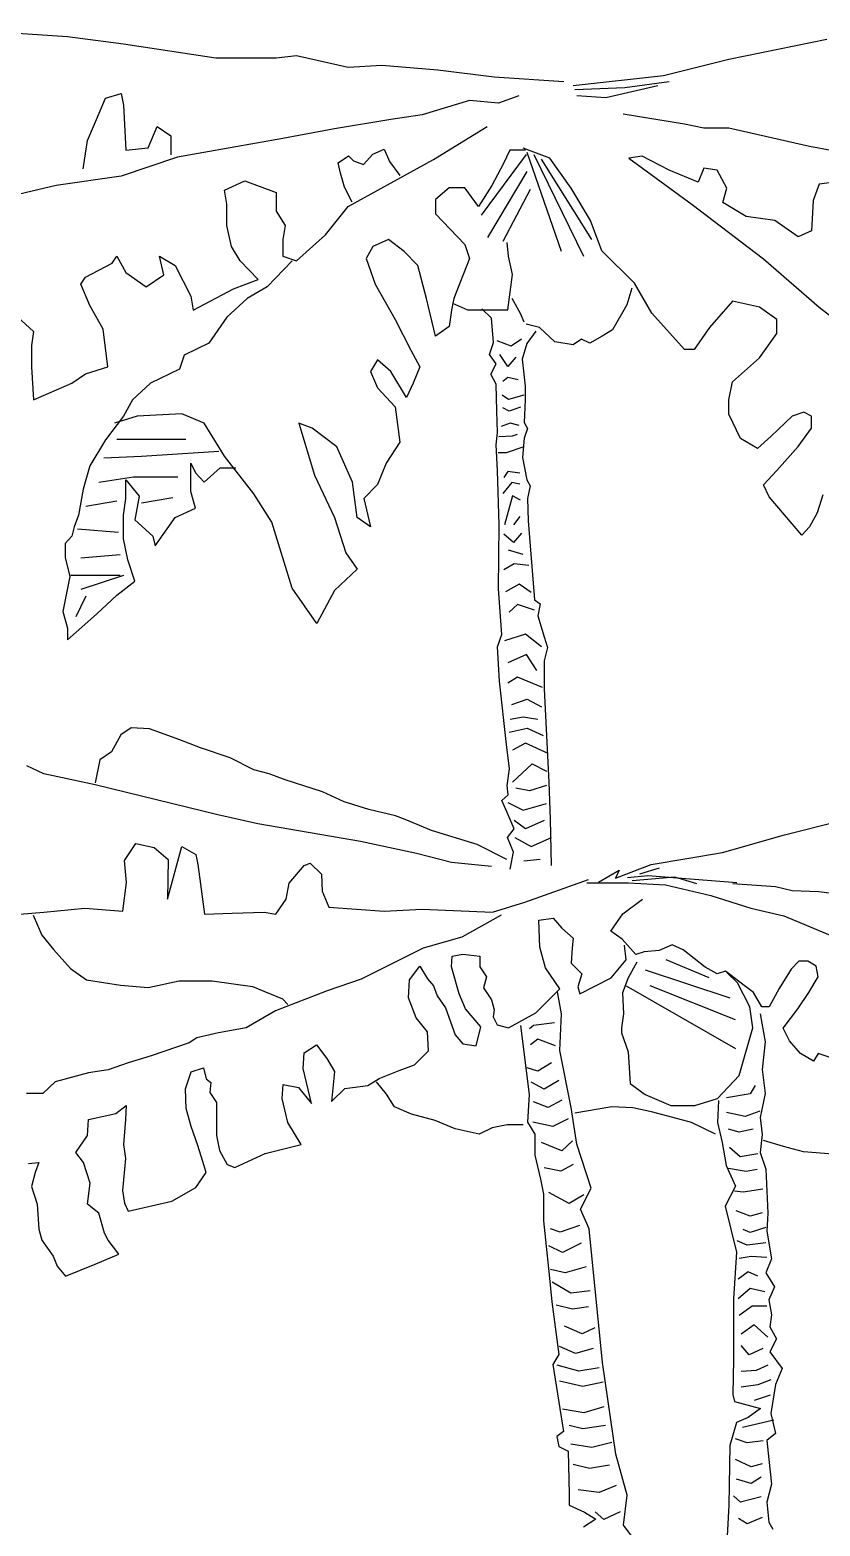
# Model space of a CAD drawing. Header units: metres. Extents: x -28 to 260, y 30 to 125.
# Drawn here: x 225.254 to 227.531, y 92.551 to 96.863 of the extents above; entities that cross this region are included whole.
import ezdxf

# ---------------------------------------------------------------- set-up
doc = ezdxf.new("R2010")
doc.units = ezdxf.units.M
doc.header["$LTSCALE"] = 0.01
doc.header["$MEASUREMENT"] = 0
doc.layers.add('0.18', color=1, linetype='Continuous')
doc.layers.add('ARBOL', color=1, linetype='Continuous')

# ---------------------------------------------------------------- blocks, each defined once
blk = doc.blocks.new('Palme2')
at = {"layer": 'ARBOL'}
for p, q in [((1.9538, 8.6151), (2.2451, 8.6354)), ((0.0474, 8.5508), (-0.2351, 8.6087)), ((1.5264, 8.5537), (1.7921, 8.5944)), ((1.7921, 8.5944), (1.9538, 8.6151)), ((0.2359, 8.5043), (0.0474, 8.5508)), ((1.1446, 8.5268), (1.2934, 8.5606)), ((1.2934, 8.5606), (1.3516, 8.5537)), ((1.3516, 8.5537), (1.5264, 8.5537)), ((0.4962, 8.4752), (0.2359, 8.5043)), ((0.5232, 8.4861), (0.7239, 8.4996)), ((0.7239, 8.4996), (0.8856, 8.5199)), ((0.8856, 8.5199), (1.0474, 8.5333)), ((1.0474, 8.5333), (1.1446, 8.5268)), ((0.3468, 8.4694), (0.2191, 8.4869)), ((0.4022, 8.4403), (0.2523, 8.4752)), ((0.4908, 8.4636), (0.3468, 8.4694)), ((1.7983, 8.452), (1.7921, 8.4182)), ((1.8436, 8.4385), (1.7983, 8.452)), ((0.4853, 8.4462), (0.4022, 8.4403)), ((0.6527, 8.4451), (0.7109, 8.4247)), ((0.7109, 8.4247), (0.7951, 8.4316)), ((0.7951, 8.4316), (0.9309, 8.3909)), ((1.7921, 8.4182), (1.7853, 8.2892)), ((1.8696, 8.3775), (1.8436, 8.4385)), ((0.3522, 8.3938), (0.175, 8.3647)), ((0.9309, 8.3909), (1.0219, 8.3775)), ((1.0219, 8.3775), (1.1836, 8.3502)), ((1.8956, 8.3165), (1.8696, 8.3775)), ((0.0474, 8.3531), (-0.1852, 8.3008)), ((0.1196, 8.3531), (0.0474, 8.3531)), ((0.175, 8.3647), (0.1196, 8.3531)), ((0.8986, 8.262), (0.7436, 8.3571)), ((1.1836, 8.3502), (1.3324, 8.323)), ((1.3324, 8.323), (1.6366, 8.2689)), ((1.6948, 8.3571), (1.6559, 8.3299)), ((1.6559, 8.3299), (1.6559, 8.2754)), ((1.7208, 8.2958), (1.6948, 8.3571)), ((-0.1852, 8.3008), (-0.3682, 8.2659)), ((0.6298, 8.283), (0.5303, 7.9975)), ((0.563, 8.2659), (0.6402, 8.295)), ((0.6334, 8.2892), (0.6786, 8.2892)), ((0.6786, 8.2892), (0.6979, 8.2485)), ((1.0407, 8.2917), (1.0252, 8.2565)), ((1.0731, 8.2772), (1.0407, 8.2917)), ((1.7853, 8.2892), (1.7208, 8.2958)), ((1.9086, 8.2347), (1.8956, 8.3165)), ((0.0806, 8.2313), (0.1196, 8.2371)), ((0.1196, 8.2371), (0.136, 8.1964)), ((0.3354, 8.2659), (0.1528, 8.1324)), ((0.2191, 8.2313), (0.2968, 8.2717)), ((0.2968, 8.2717), (0.3354, 8.2659)), ((0.5886, 8.2634), (0.443, 8.0316)), ((0.6092, 8.2761), (0.4667, 7.983)), ((0.5017, 8.179), (0.563, 8.2659)), ((0.6316, 8.2761), (0.7615, 8.1016)), ((0.6979, 8.2485), (0.7306, 8.1875)), ((1.1446, 8.1261), (0.8986, 8.262)), ((1.0252, 8.2565), (0.9958, 8.2155)), ((1.1008, 8.2478), (1.0731, 8.2772)), ((1.1289, 8.2581), (1.1008, 8.2478)), ((1.144, 8.2727), (1.1289, 8.2581)), ((1.1734, 8.2523), (1.144, 8.2727)), ((1.1667, 8.2229), (1.1734, 8.2523)), ((1.6366, 8.2689), (1.7983, 8.2144)), ((-0.2574, 8.1964), (-0.2129, 8.1906)), ((0.0529, 8.179), (0.0806, 8.2313)), ((0.136, 8.1964), (0.2191, 8.2313)), ((0.6298, 8.2275), (0.7427, 8.0368)), ((1.1554, 8.1819), (1.1667, 8.2229)), ((1.4426, 8.2009), (1.3516, 8.1671)), ((1.5008, 8.1737), (1.4426, 8.2009)), ((1.7983, 8.2144), (1.9861, 8.1875)), ((-0.2129, 8.1906), (-0.1961, 8.1441)), ((0.0642, 8.1382), (0.0529, 8.179)), ((0.4463, 8.0859), (0.5017, 8.179)), ((0.6195, 8.1754), (0.6984, 8.0261)), ((0.7306, 8.1875), (0.7692, 8.1261)), ((0.7692, 8.1261), (0.8081, 8.1806)), ((0.8081, 8.1806), (0.8534, 8.1806)), ((0.8534, 8.1806), (0.8924, 8.1465)), ((1.1331, 8.1392), (1.1554, 8.1819)), ((1.3516, 8.1671), (1.3516, 8.1127)), ((1.4941, 8.133), (1.5008, 8.1737)), ((1.9861, 8.1875), (2.1286, 8.1534)), ((-0.1961, 8.1441), (-0.1906, 8.0568)), ((0.1528, 8.1324), (-0.0521, 7.9754)), ((-0.0026, 8.0975), (0.0642, 8.1382)), ((0.8924, 8.1465), (0.8924, 8.1058)), ((1.2096, 8.0447), (1.1446, 8.1261)), ((1.3516, 8.1127), (1.3261, 8.072)), ((1.4941, 8.072), (1.4941, 8.133)), ((-0.152, 8.0394), (-0.0857, 8.0859)), ((-0.0857, 8.0859), (-0.0026, 8.0975)), ((0.4131, 7.9987), (0.4463, 8.0859)), ((0.8924, 8.1058), (0.8081, 8.0175)), ((1.3261, 8.072), (1.3324, 8.0313)), ((1.4811, 8.0109), (1.4941, 8.072)), ((-0.1906, 8.0568), (-0.152, 8.0394)), ((0.6827, 7.983), (0.6863, 8.0227)), ((0.9829, 7.9972), (1.0281, 8.0313)), ((1.0281, 8.0313), (1.0734, 8.0109)), ((1.2934, 7.9703), (1.2096, 8.0447)), ((1.3324, 8.0313), (1.3324, 7.9837)), ((0.319, 7.9059), (0.4131, 7.9987)), ((0.671, 7.9309), (0.6827, 7.983)), ((0.8081, 8.0175), (0.7951, 7.9768)), ((0.9439, 7.9565), (0.9829, 7.9972)), ((1.0734, 8.0109), (1.0931, 7.9768)), ((1.3324, 7.9837), (1.2934, 7.9703)), ((1.4556, 7.9703), (1.4811, 8.0109)), ((1.6886, 7.9837), (1.6429, 7.9565)), ((1.6756, 7.9296), (1.6886, 7.9837)), ((1.8113, 7.9837), (1.7853, 7.9361)), ((1.8243, 7.9634), (1.8113, 7.9837)), ((-0.0521, 7.9754), (-0.2129, 7.8361)), ((0.7951, 7.9768), (0.8404, 7.8616)), ((0.9184, 7.8616), (0.9439, 7.9565)), ((1.0931, 7.9768), (1.0671, 7.9023)), ((1.3064, 7.9703), (1.3776, 7.8954)), ((1.4036, 7.9158), (1.4556, 7.9703)), ((1.6429, 7.9565), (1.5976, 7.8682)), ((1.7853, 7.9361), (1.7271, 7.8954)), ((1.9018, 7.9227), (1.8243, 7.9634)), ((0.2691, 7.8187), (0.319, 7.9059)), ((0.3265, 7.8913), (0.3417, 7.8427)), ((0.6845, 7.8285), (0.671, 7.9309)), ((1.0671, 7.9023), (1.0089, 7.8006)), ((1.3776, 7.8954), (1.4359, 7.8616)), ((1.4748, 7.8889), (1.4036, 7.9158)), ((1.7271, 7.8954), (1.6756, 7.9296)), ((1.8888, 7.8413), (1.9148, 7.9023)), ((1.9148, 7.9023), (1.9018, 7.9227)), ((-0.0412, 7.8361), (0.0365, 7.8536)), ((0.0365, 7.8536), (0.1028, 7.778)), ((0.6724, 7.8627), (0.6486, 7.8192)), ((0.844, 7.8482), (0.801, 7.8285)), ((0.8404, 7.8616), (0.8471, 7.8275)), ((0.8924, 7.753), (0.9184, 7.8616)), ((1.4359, 7.8616), (1.4941, 7.8072)), ((1.5913, 7.8275), (1.4748, 7.8889)), ((1.5976, 7.8682), (1.5913, 7.8275)), ((-0.2129, 7.8361), (-0.5231, 7.598)), ((-0.0911, 7.8013), (-0.0412, 7.8361)), ((0.175, 7.714), (0.2691, 7.8187)), ((0.3417, 7.8427), (0.3829, 7.771)), ((0.6486, 7.8192), (0.6383, 7.7941)), ((0.7342, 7.8285), (0.6845, 7.8285)), ((0.7257, 7.7347), (0.7311, 7.8047)), ((0.7311, 7.8047), (0.7588, 7.832)), ((0.801, 7.8285), (0.7342, 7.8285)), ((0.8471, 7.8275), (0.8534, 7.7803)), ((1.4941, 7.8072), (1.5461, 7.7327)), ((1.8503, 7.7734), (1.8888, 7.8413)), ((2.0963, 7.8072), (2.051, 7.7665)), ((-0.0911, 7.7605), (-0.0911, 7.8013)), ((0.1028, 7.778), (0.1473, 7.714)), ((0.3829, 7.771), (0.412, 7.753)), ((0.5492, 7.7368), (0.5935, 7.7782)), ((0.5935, 7.7782), (0.6316, 7.7872)), ((0.6038, 7.7672), (0.6298, 7.7313)), ((0.8534, 7.7803), (0.8924, 7.753)), ((1.0089, 7.8006), (0.9636, 7.7123)), ((1.8373, 7.6647), (1.8503, 7.7734)), ((2.051, 7.7665), (2.0573, 7.7258)), ((-0.0412, 7.6908), (-0.0911, 7.7605)), ((0.412, 7.753), (0.4479, 7.733)), ((0.4479, 7.733), (0.4721, 7.7441)), ((0.4721, 7.7441), (0.4958, 7.7278)), ((0.4958, 7.7278), (0.5492, 7.7368)), ((0.6298, 7.7313), (0.6432, 7.6865)), ((0.6448, 7.7441), (0.6751, 7.7244)), ((0.6751, 7.7244), (0.715, 7.7392)), ((0.7369, 7.6999), (0.7257, 7.7347)), ((1.5461, 7.7327), (1.6173, 7.6985)), ((2.0573, 7.7258), (2.0573, 7.6647)), ((0.0365, 7.6213), (-0.0412, 7.6908)), ((0.1473, 7.714), (0.175, 7.714)), ((0.6432, 7.6865), (0.6347, 7.6092)), ((0.6612, 7.6927), (0.6847, 7.6659)), ((0.6847, 7.6659), (0.7078, 7.7001)), ((0.7181, 7.6727), (0.7369, 7.6999)), ((0.9636, 7.7123), (0.9376, 7.6647)), ((1.0219, 7.6513), (1.0604, 7.6851)), ((1.0604, 7.6851), (1.0801, 7.6513)), ((1.6173, 7.6985), (1.6303, 7.6578)), ((0.6545, 7.6268), (0.6847, 7.6342)), ((0.6847, 7.6342), (0.6986, 7.6219)), ((0.7329, 7.6437), (0.7181, 7.6727)), ((0.7181, 7.6144), (0.7329, 7.6437)), ((0.9376, 7.6647), (0.9569, 7.6172)), ((0.9766, 7.5765), (1.0219, 7.6513)), ((1.0801, 7.6513), (1.0604, 7.6037)), ((1.6303, 7.6578), (1.7141, 7.6172)), ((1.9018, 7.6444), (1.8373, 7.6647)), ((1.9408, 7.6172), (1.9018, 7.6444)), ((2.0573, 7.6647), (2.051, 7.5696)), ((0.0474, 7.5689), (0.0365, 7.6213)), ((0.6347, 7.6092), (0.6347, 7.5696)), ((0.7163, 7.5368), (0.7181, 7.6144)), ((0.9569, 7.6172), (0.9766, 7.5765)), ((1.0604, 7.6037), (1.0089, 7.5492)), ((1.7141, 7.6172), (1.7661, 7.5696)), ((2.051, 7.5696), (1.9408, 7.6172)), ((0.0474, 7.5282), (0.0474, 7.5689)), ((0.6347, 7.5696), (0.637, 7.5041)), ((0.6381, 7.5828), (0.6822, 7.5706)), ((0.6474, 7.5486), (0.6801, 7.5366)), ((0.6801, 7.5366), (0.6986, 7.5463)), ((0.6822, 7.5706), (0.7007, 7.5828)), ((1.0089, 7.5492), (0.9959, 7.4475)), ((1.7661, 7.5696), (1.7921, 7.5223)), ((-0.1906, 7.5224), (-0.1684, 7.534)), ((-0.1906, 7.4875), (-0.1906, 7.5224)), ((-0.1684, 7.534), (-0.1352, 7.5224)), ((-0.1352, 7.5224), (-0.0743, 7.4643)), ((0.0142, 7.4584), (0.0474, 7.5282)), ((0.637, 7.5041), (0.6276, 7.4865)), ((0.7145, 7.4748), (0.7163, 7.5368)), ((1.5591, 7.502), (1.6236, 7.5289)), ((1.6236, 7.5289), (1.7531, 7.5223)), ((1.7531, 7.5223), (1.8181, 7.502)), ((1.7921, 7.5223), (1.8436, 7.4544)), ((-0.152, 7.4352), (-0.1906, 7.4875)), ((-0.0743, 7.4643), (-0.0357, 7.4294)), ((0.6276, 7.4865), (0.637, 7.4592)), ((0.652, 7.495), (0.6776, 7.5024)), ((0.6704, 7.4656), (0.6566, 7.4704)), ((0.7103, 7.4633), (0.6704, 7.4656)), ((0.6776, 7.5024), (0.7032, 7.4924)), ((0.7181, 7.4399), (0.7145, 7.4748)), ((1.1769, 7.4341), (1.2481, 7.4882)), ((1.2871, 7.502), (1.2419, 7.3527)), ((1.2481, 7.4882), (1.2871, 7.502)), ((1.5008, 7.4068), (1.5591, 7.502)), ((-0.0911, 7.3654), (-0.152, 7.4352)), ((-0.0357, 7.4294), (0.0142, 7.4584)), ((0.637, 7.4592), (0.6424, 7.403)), ((0.6381, 7.4339), (0.6893, 7.4168)), ((0.6893, 7.4168), (0.7124, 7.4168)), ((0.7145, 7.3661), (0.7181, 7.4399)), ((0.9959, 7.4475), (1.0349, 7.3865)), ((1.1316, 7.3323), (1.1769, 7.4341)), ((1.5173, 7.4206), (1.7398, 7.4058)), ((1.6121, 7.4555), (1.8111, 7.4555)), ((1.8436, 7.4544), (1.8888, 7.3796)), ((0.6424, 7.403), (0.6298, 7.3389)), ((1.0349, 7.3865), (1.0604, 7.3254)), ((1.4166, 7.2982), (1.5008, 7.4068)), ((1.5976, 7.3865), (1.5846, 7.3592)), ((1.5976, 7.3051), (1.5976, 7.3865)), ((1.7398, 7.4058), (1.8489, 7.4009)), ((1.8888, 7.3796), (1.9086, 7.312)), ((-0.0521, 7.3247), (-0.0911, 7.3654)), ((0.6298, 7.3389), (0.6204, 7.3217)), ((0.6495, 7.3583), (0.6847, 7.3631)), ((0.6495, 7.3266), (0.673, 7.3315)), ((0.673, 7.3315), (0.6986, 7.2995)), ((0.6847, 7.3631), (0.6961, 7.346)), ((0.7091, 7.2089), (0.7145, 7.3661)), ((1.1186, 7.2303), (1.1316, 7.3323)), ((1.2419, 7.3527), (1.1836, 7.2303)), ((1.5138, 7.373), (1.4681, 7.373)), ((1.5591, 7.3323), (1.5138, 7.373)), ((1.5846, 7.3592), (1.5591, 7.3323)), ((1.6357, 7.3463), (1.7637, 7.3463)), ((1.7853, 7.3389), (1.7468, 7.2913)), ((1.7637, 7.3463), (1.8632, 7.3315)), ((1.7853, 7.2848), (1.7853, 7.3389)), ((-0.2238, 7.2959), (-0.2074, 7.2436)), ((-0.113, 7.2378), (-0.0689, 7.2901)), ((-0.0689, 7.2901), (-0.0521, 7.3247)), ((0.6204, 7.3217), (0.6276, 7.2848)), ((0.6474, 7.2801), (0.6704, 7.2924)), ((0.6704, 7.2924), (0.694, 7.2093)), ((1.0604, 7.3254), (1.0994, 7.2848)), ((1.3646, 7.2168), (1.4166, 7.2982)), ((1.5846, 7.2575), (1.5976, 7.3051)), ((1.7468, 7.2913), (1.7594, 7.2237)), ((1.9086, 7.312), (1.9216, 7.2372)), ((0.6276, 7.2848), (0.6258, 7.2206)), ((1.0994, 7.2848), (1.0801, 7.2034)), ((1.6429, 7.2303), (1.5846, 7.2575)), ((1.6499, 7.2866), (1.7398, 7.2717)), ((1.7921, 7.2372), (1.7853, 7.2848)), ((1.8111, 7.2769), (1.901, 7.2617)), ((-0.2074, 7.2436), (-0.1852, 7.2029)), ((-0.1852, 7.2029), (-0.1629, 7.1796)), ((-0.1629, 7.1796), (-0.113, 7.2378)), ((0.6258, 7.2206), (0.6074, 6.9934)), ((0.6495, 7.2336), (0.6683, 7.2093)), ((0.7109, 7.0248), (0.7091, 7.2089)), ((1.0801, 7.2034), (1.1186, 7.2303)), ((1.1836, 7.2303), (1.1513, 7.1286)), ((1.3064, 7.0268), (1.3646, 7.2168)), ((1.7011, 7.1489), (1.6429, 7.2303)), ((1.7594, 7.2237), (1.7078, 7.1761)), ((1.7921, 7.1692), (1.7921, 7.2372)), ((1.9216, 7.2372), (1.9346, 7.2034)), ((1.9346, 7.2034), (1.9408, 7.1761)), ((0.6448, 7.1848), (0.6683, 7.158)), ((0.6683, 7.158), (0.6961, 7.1825)), ((1.7078, 7.1761), (1.7011, 7.1489)), ((1.7791, 7.1082), (1.7921, 7.1692)), ((1.8061, 7.1874), (1.9245, 7.1971)), ((1.9408, 7.1761), (1.9601, 7.1558)), ((0.6402, 7.1237), (0.6822, 7.136)), ((1.1513, 7.1286), (1.1186, 7.081)), ((1.8015, 7.1227), (1.9153, 7.1127)), ((1.9601, 7.1151), (1.9471, 7.0606)), ((1.9601, 7.1558), (1.9601, 7.1151)), ((0.6238, 7.092), (0.6658, 7.0969)), ((0.6658, 7.0969), (0.6961, 7.0798)), ((1.1186, 7.081), (1.1836, 7.0199)), ((1.7594, 7.0472), (1.7791, 7.1082)), ((0.6171, 7.0139), (0.652, 7.0384)), ((0.652, 7.0384), (0.6914, 7.0164)), ((1.8113, 7.0065), (1.7594, 7.0472)), ((1.7918, 7.063), (1.9153, 7.0232)), ((1.8015, 7.063), (1.9438, 7.063)), ((1.9471, 7.0606), (1.9668, 6.9589)), ((0.6074, 6.9934), (0.5908, 6.9817)), ((0.7015, 6.8927), (0.7109, 7.0248)), ((1.1836, 7.0199), (1.2351, 6.9251)), ((1.2351, 6.9251), (1.3064, 7.0268)), ((1.8696, 6.952), (1.8113, 7.0065)), ((1.901, 7.0035), (1.9295, 6.9437)), ((0.598, 6.9468), (0.5796, 6.8868)), ((0.5908, 6.9817), (0.598, 6.9468)), ((0.6079, 6.9628), (0.6566, 6.9799)), ((0.6566, 6.9799), (0.6801, 6.9576)), ((1.9538, 6.8775), (1.8696, 6.952)), ((1.9668, 6.9589), (1.9538, 6.9113)), ((1.9538, 6.9113), (1.9538, 6.8775)), ((0.5796, 6.8868), (0.5702, 6.8558)), ((0.5869, 6.8578), (0.6335, 6.8943)), ((0.6335, 6.8943), (0.694, 6.8749)), ((0.7145, 6.8575), (0.7015, 6.8927)), ((0.7087, 6.7586), (0.7145, 6.8575)), ((0.5702, 6.8558), (0.5796, 6.8168)), ((0.5796, 6.8168), (0.5796, 6.7355)), ((0.6008, 6.7893), (0.631, 6.8358)), ((0.631, 6.8358), (0.6847, 6.8113)), ((0.5844, 6.7405), (0.6566, 6.7699)), ((0.6566, 6.7699), (0.6847, 6.7528)), ((0.5796, 6.7355), (0.5662, 6.4675)), ((0.6885, 6.5762), (0.7087, 6.7586)), ((0.6289, 6.7063), (0.5869, 6.6843)), ((0.673, 6.6917), (0.6289, 6.7063)), ((0.5982, 6.6478), (0.6402, 6.6552)), ((0.6402, 6.6552), (0.6776, 6.6478)), ((0.6289, 6.6236), (0.5823, 6.6016)), ((0.6801, 6.6113), (0.6289, 6.6236)), ((1.6298, 6.5893), (1.7175, 6.621)), ((1.7175, 6.621), (1.7696, 6.6239)), ((1.7696, 6.6239), (1.7998, 6.6038)), ((1.7998, 6.6038), (1.8271, 6.5547)), ((0.568, 6.5502), (0.6335, 6.5796)), ((0.6335, 6.5796), (0.6704, 6.5599)), ((0.6791, 6.5062), (0.6885, 6.5762)), ((1.4845, 6.5376), (1.5697, 6.5664)), ((1.5697, 6.5664), (1.6298, 6.5893)), ((1.8271, 6.5547), (1.8598, 6.5318)), ((0.6146, 6.5208), (0.5726, 6.4988)), ((0.6704, 6.4672), (0.6146, 6.5208)), ((1.4161, 6.503), (1.4845, 6.5376)), ((1.8598, 6.5318), (1.8737, 6.4659)), ((2.0215, 6.4917), (2.071, 6.5147)), ((0.6867, 6.4579), (0.6791, 6.5062)), ((1.2188, 6.44), (1.3258, 6.4746)), ((1.3258, 6.4746), (1.3724, 6.4917)), ((1.3724, 6.4917), (1.4161, 6.503)), ((1.8737, 6.4601), (2.0215, 6.4917)), ((0.5662, 6.4675), (0.5626, 6.3606)), ((0.5726, 6.4575), (0.6217, 6.4426)), ((0.6217, 6.4426), (0.6612, 6.45)), ((0.6831, 6.4306), (0.6867, 6.4579)), ((0.7015, 6.4151), (0.6831, 6.4306)), ((1.1558, 6.4113), (1.2188, 6.44)), ((1.5202, 6.3738), (1.8737, 6.4601)), ((0.6402, 6.3867), (0.5726, 6.4061)), ((0.6847, 6.4087), (0.6402, 6.3867)), ((0.6867, 6.38), (0.7015, 6.4151)), ((1.008, 6.3709), (1.0848, 6.3883)), ((1.0848, 6.3883), (1.1558, 6.4113)), ((-0.113, 6.3156), (-0.27, 6.3554)), ((0.5626, 6.3606), (0.559, 6.2269)), ((0.5798, 6.3573), (0.6335, 6.3328)), ((0.6335, 6.3328), (0.6658, 6.3573)), ((0.6661, 6.3334), (0.6867, 6.38)), ((0.9039, 6.3279), (0.9807, 6.3596)), ((0.9807, 6.3596), (1.008, 6.3709)), ((1.1092, 6.2963), (1.4052, 6.3479)), ((1.4052, 6.3479), (1.5202, 6.3738)), ((0.0655, 6.2646), (-0.113, 6.3156)), ((0.6171, 6.2817), (0.5588, 6.3085)), ((0.6637, 6.3085), (0.6171, 6.2817)), ((0.6849, 6.3082), (0.6661, 6.3334)), ((0.6683, 6.2655), (0.6849, 6.3082)), ((0.7725, 6.2879), (0.9039, 6.3279)), ((0.9475, 6.262), (1.1092, 6.2963)), ((0.2712, 6.2303), (0.0655, 6.2646)), ((0.6773, 6.2172), (0.6683, 6.2655)), ((0.6872, 6.2446), (0.7725, 6.2879)), ((0.8464, 6.2362), (0.9475, 6.262)), ((1.5832, 6.2594), (1.5777, 6.2307)), ((1.6243, 6.2824), (1.5832, 6.2594)), ((1.6655, 6.1302), (1.6243, 6.2824)), ((1.7041, 6.2795), (1.6629, 6.2449)), ((1.7561, 6.2908), (1.7041, 6.2795)), ((1.7889, 6.242), (1.7561, 6.2908)), ((0.2485, 6.2194), (0.3044, 6.2026)), ((0.374, 6.1906), (0.2712, 6.2303)), ((0.4227, 6.1793), (0.3631, 6.2135)), ((0.3631, 6.2135), (0.374, 6.1906)), ((0.5915, 6.2449), (0.6381, 6.24)), ((0.7313, 6.2245), (0.8464, 6.2362)), ((1.2544, 6.2336), (1.2217, 6.2019)), ((1.2712, 6.2278), (1.2544, 6.2336)), ((1.3149, 6.1761), (1.2712, 6.2278)), ((1.5777, 6.2307), (1.5697, 6.1732)), ((1.6629, 6.2449), (1.6655, 6.1302)), ((1.7834, 6.1786), (1.7889, 6.242)), ((-0.0869, 6.1667), (-0.1348, 6.1557)), ((0.0357, 6.1751), (-0.0869, 6.1667)), ((0.0247, 6.1774), (0.2804, 6.1971)), ((0.23, 6.1719), (0.099, 6.1412)), ((0.1394, 6.1748), (0.2032, 6.1942)), ((0.2032, 6.1942), (0.3258, 6.1832)), ((0.3363, 6.1774), (0.23, 6.1719)), ((0.2804, 6.1971), (0.3392, 6.1916)), ((0.4563, 6.1774), (0.3363, 6.1774)), ((0.6356, 6.1215), (0.4521, 6.1874)), ((1.2217, 6.2019), (1.2192, 6.1531)), ((1.3233, 6.1302), (1.3149, 6.1761)), ((1.5697, 6.1732), (1.5588, 6.0869)), ((1.7944, 6.0953), (1.7834, 6.1786)), ((-0.2121, 6.1528), (-0.2948, 6.1415)), ((-0.1348, 6.1557), (-0.2121, 6.1528)), ((0.099, 6.1412), (-0.0156, 6.1047)), ((0.3526, 6.0882), (0.2964, 6.1299)), ((1.2192, 6.1531), (1.1999, 6.1069)), ((1.3531, 6.0869), (1.3233, 6.1302)), ((-0.1113, 6.0824), (-0.2444, 6.0265)), ((-0.0156, 6.1047), (-0.1113, 6.0824)), ((0.3871, 6.0378), (0.3526, 6.0882)), ((0.7288, 6.0927), (0.6356, 6.1215)), ((0.704, 6.084), (0.8166, 6.021)), ((0.9316, 6.1014), (0.7288, 6.0927)), ((1.0412, 6.0956), (0.9316, 6.1014)), ((1.1999, 6.1069), (1.0412, 6.0956)), ((1.3863, 6.0927), (1.3531, 6.0869)), ((1.4791, 6.0898), (1.3863, 6.0927)), ((1.5588, 6.0869), (1.4791, 6.0898)), ((1.9039, 6.104), (1.7944, 6.0953)), ((2.0219, 6.0924), (1.9039, 6.104)), ((2.126, 6.084), (2.0219, 6.0924)), ((2.0526, 6.0846), (2.0278, 6.0268)), ((0.3552, 6.0155), (0.3871, 6.0378)), ((0.529, 6.0468), (0.4962, 6.0181)), ((0.5537, 6.0756), (0.529, 6.0468)), ((0.5949, 6.0698), (0.5537, 6.0756)), ((0.5924, 5.9922), (0.5949, 6.0698)), ((0.1792, 5.9845), (0.2111, 5.9987)), ((0.2111, 5.9987), (0.2485, 5.9819)), ((0.3153, 5.9706), (0.3552, 6.0155)), ((0.343, 5.9551), (0.3484, 5.998)), ((0.4962, 6.0181), (0.4992, 5.9896)), ((0.8166, 6.021), (0.9286, 5.9893)), ((2.0278, 6.0268), (1.9942, 5.9851)), ((-0.2045, 5.937), (-0.1806, 5.9512)), ((-0.1806, 5.9512), (-0.1541, 5.9512)), ((-0.1541, 5.9512), (-0.1327, 5.9286)), ((0.1045, 5.9034), (0.2279, 5.9551)), ((0.1154, 5.9344), (0.1792, 5.9845)), ((0.2485, 5.9819), (0.2913, 5.979)), ((0.2913, 5.979), (0.3153, 5.9706)), ((0.3866, 5.9034), (0.343, 5.9551)), ((0.4992, 5.9896), (0.5017, 5.9463)), ((0.5756, 5.9321), (0.5924, 5.9922)), ((0.814, 5.9722), (0.7649, 5.9664)), ((0.7649, 5.9664), (0.7649, 5.935)), ((0.8443, 5.9664), (0.814, 5.9722)), ((0.8468, 5.935), (0.8443, 5.9664)), ((0.9286, 5.9893), (1.1067, 5.9001)), ((1.9942, 5.9851), (1.9451, 5.9302)), ((-0.21, 5.9063), (-0.2045, 5.937)), ((-0.1327, 5.9286), (-0.0979, 5.8727)), ((0.0033, 5.8811), (0.0566, 5.9231)), ((0.0226, 5.8891), (0.0524, 5.9176)), ((0.2884, 5.9263), (0.0445, 5.8459)), ((0.0566, 5.9231), (0.0806, 5.9147)), ((0.0806, 5.9147), (0.1154, 5.9344)), ((0.3127, 5.9492), (0.3375, 5.9034)), ((0.5017, 5.9463), (0.4714, 5.9147)), ((0.4714, 5.9147), (0.4828, 5.8775)), ((0.5348, 5.8717), (0.5756, 5.9321)), ((0.7649, 5.935), (0.7456, 5.9063)), ((0.8249, 5.8572), (0.8468, 5.935)), ((0.9375, 5.9376), (0.9156, 5.9005)), ((0.9677, 5.8975), (0.9375, 5.9376)), ((1.9451, 5.9302), (1.8989, 5.8982)), ((-0.1831, 5.8617), (-0.21, 5.9063)), ((-0.0979, 5.8727), (-0.0685, 5.8197)), ((-0.0235, 5.8617), (0.0033, 5.8811)), ((-0.013, 5.82), (0.0226, 5.8891)), ((0.343, 5.8804), (0.0281, 5.6995)), ((0.0281, 5.7828), (0.2745, 5.8804)), ((0.3375, 5.9034), (0.3539, 5.8604)), ((0.4769, 5.8572), (0.3866, 5.9034)), ((0.4828, 5.8775), (0.4769, 5.8572)), ((0.6033, 5.8029), (0.5348, 5.8717)), ((0.754, 5.8746), (0.7317, 5.84)), ((0.7456, 5.9063), (0.754, 5.8746)), ((0.8988, 5.8804), (0.8879, 5.8517)), ((0.9156, 5.9005), (0.8988, 5.8804)), ((0.9702, 5.8459), (0.9677, 5.8975)), ((1.1067, 5.9001), (1.2053, 5.8659)), ((1.2053, 5.8659), (1.3535, 5.8084)), ((1.4199, 5.8788), (1.3342, 5.8433)), ((1.5366, 5.895), (1.4199, 5.8788)), ((1.6319, 5.895), (1.5366, 5.895)), ((1.7209, 5.8756), (1.6319, 5.895)), ((1.8007, 5.882), (1.7209, 5.8756)), ((1.8989, 5.8982), (1.8007, 5.882)), ((-0.1512, 5.8142), (-0.1831, 5.8617)), ((-0.0475, 5.8197), (-0.0235, 5.8617)), ((0.3539, 5.8604), (0.3514, 5.8)), ((0.5294, 5.8003), (0.5407, 5.8636)), ((0.7317, 5.84), (0.7238, 5.8113)), ((0.8061, 5.8142), (0.8249, 5.8572)), ((0.8879, 5.8517), (0.8636, 5.8171)), ((0.9484, 5.7883), (0.9702, 5.8459)), ((1.3342, 5.8433), (1.3187, 5.8271)), ((-0.1088, 5.7583), (-0.1512, 5.8142)), ((-0.0685, 5.8197), (-0.0475, 5.8197)), ((-0.0433, 5.8), (-0.0571, 5.7195)), ((-0.0214, 5.7596), (-0.013, 5.82)), ((0.3514, 5.8), (0.3568, 5.7596)), ((0.5348, 5.694), (0.5294, 5.8003)), ((0.6826, 5.7596), (0.6033, 5.8029)), ((0.7263, 5.7912), (0.7154, 5.7683)), ((0.7238, 5.8113), (0.7263, 5.7912)), ((0.762, 5.7625), (0.8061, 5.8142)), ((0.8636, 5.8171), (0.8359, 5.7396)), ((0.9156, 5.7483), (0.9484, 5.7883)), ((1.3535, 5.8084), (1.4383, 5.7593)), ((-0.1272, 5.7218), (-0.1088, 5.7583)), ((0.0172, 5.6219), (-0.0214, 5.7596)), ((0.3568, 5.7454), (0.3375, 5.6908)), ((0.3568, 5.7596), (0.3568, 5.7454)), ((0.5495, 5.7735), (0.61, 5.7664)), ((0.61, 5.7664), (0.6217, 5.7564)), ((0.6474, 5.766), (0.6226, 5.5677)), ((0.7154, 5.7683), (0.6826, 5.7596)), ((0.7758, 5.7079), (0.762, 5.7625)), ((0.8359, 5.7396), (0.814, 5.7137)), ((0.9127, 5.6937), (0.9156, 5.7483)), ((1.4383, 5.7593), (1.5181, 5.745)), ((1.5181, 5.745), (1.5811, 5.7305)), ((-0.1592, 5.6856), (-0.1272, 5.7218)), ((-0.0571, 5.7195), (-0.0487, 5.6391)), ((0.5021, 5.5302), (0.5348, 5.694)), ((0.547, 5.7076), (0.5982, 5.7273)), ((0.5982, 5.7273), (0.6192, 5.7101)), ((0.814, 5.7137), (0.7758, 5.7079)), ((0.9538, 5.6533), (0.9127, 5.6937)), ((1.236, 5.7108), (1.2057, 5.6707)), ((1.2717, 5.6879), (1.236, 5.7108)), ((1.5811, 5.7305), (1.6029, 5.7163)), ((1.6029, 5.7163), (1.7125, 5.6788)), ((-0.2444, 5.6743), (-0.21, 5.6856)), ((-0.21, 5.6856), (-0.1965, 5.6633)), ((-0.1965, 5.6633), (-0.1592, 5.6856)), ((0.3375, 5.6908), (0.3321, 5.5987)), ((0.5588, 5.6588), (0.5982, 5.6342)), ((0.9975, 5.6362), (0.9538, 5.6533)), ((1.2057, 5.6707), (1.1839, 5.6333)), ((1.2742, 5.642), (1.2717, 5.6879)), ((1.7125, 5.6788), (1.7784, 5.6588)), ((1.7784, 5.6588), (1.8359, 5.6387)), ((-0.0487, 5.6391), (-0.0571, 5.5702)), ((0.0802, 5.5557), (0.0172, 5.6219)), ((0.5378, 5.6074), (0.5798, 5.5832)), ((0.5982, 5.6342), (0.6289, 5.6442)), ((1.055, 5.6132), (0.9975, 5.6362)), ((1.0882, 5.5929), (1.055, 5.6132)), ((1.1839, 5.6333), (1.1923, 5.547)), ((1.2498, 5.5412), (1.2742, 5.642)), ((1.5538, 5.6129), (1.5399, 5.6016)), ((1.5618, 5.6446), (1.5538, 5.6129)), ((1.5974, 5.6329), (1.5618, 5.6446)), ((1.6138, 5.5841), (1.5974, 5.6329)), ((1.8359, 5.6387), (1.8934, 5.63)), ((1.8934, 5.63), (1.9892, 5.6042)), ((-0.0571, 5.5702), (-0.0433, 5.5011)), ((-0.0282, 5.5935), (-0.0139, 5.5696)), ((-0.0139, 5.5696), (0.0545, 5.5576)), ((0.2884, 5.5673), (0.2141, 5.5357)), ((0.3321, 5.5987), (0.2884, 5.5673)), ((0.5798, 5.5832), (0.6171, 5.6026)), ((0.6226, 5.5677), (0.628, 5.4872)), ((1.0109, 5.5318), (1.034, 5.568)), ((1.034, 5.568), (1.063, 5.6042)), ((1.1537, 5.5845), (1.0882, 5.5929)), ((1.1923, 5.547), (1.1537, 5.5845)), ((1.288, 5.5874), (1.2498, 5.5412)), ((1.3317, 5.5958), (1.288, 5.5874)), ((1.3346, 5.5557), (1.3317, 5.5958)), ((1.5429, 5.5728), (1.5236, 5.5441)), ((1.5399, 5.6016), (1.5429, 5.5728)), ((1.6113, 5.5266), (1.6138, 5.5841)), ((1.9892, 5.6042), (2.0248, 5.5699)), ((2.0248, 5.5699), (2.0714, 5.5699)), ((0.0772, 5.5499), (0.0802, 5.4869)), ((0.1457, 5.5357), (0.0802, 5.5557)), ((0.2141, 5.5357), (0.1457, 5.5357)), ((0.2666, 5.5166), (0.3241, 5.5289)), ((0.3241, 5.5289), (0.3845, 5.5318)), ((0.3845, 5.5318), (0.4908, 5.5137)), ((0.4857, 5.4239), (0.5021, 5.5302)), ((0.5285, 5.5515), (0.568, 5.5295)), ((0.568, 5.5295), (0.61, 5.5463)), ((0.9622, 5.5108), (1.0109, 5.5318)), ((1.3183, 5.4866), (1.3346, 5.5557)), ((1.5236, 5.5441), (1.5236, 5.5037)), ((1.5974, 5.4749), (1.6113, 5.5266)), ((1.8141, 5.5124), (1.7839, 5.5354)), ((1.7839, 5.5354), (1.7864, 5.4953)), ((-0.0433, 5.5011), (-0.0487, 5.4523)), ((-0.0424, 5.5189), (0.0004, 5.5037)), ((0.0004, 5.5037), (0.0545, 5.5156)), ((0.0802, 5.4869), (0.0663, 5.4294)), ((0.0856, 5.4533), (0.1545, 5.4866)), ((0.1545, 5.4866), (0.2666, 5.5166)), ((0.5101, 5.4975), (0.5542, 5.4756)), ((0.5542, 5.4756), (0.6125, 5.4879)), ((0.628, 5.4872), (0.6062, 5.4526)), ((0.6402, 5.4804), (0.6864, 5.4804)), ((0.6864, 5.4804), (0.7292, 5.4714)), ((0.8359, 5.4685), (0.8934, 5.4927)), ((0.8934, 5.4927), (0.9622, 5.5108)), ((1.2796, 5.4236), (1.3183, 5.4866)), ((1.5236, 5.5037), (1.5236, 5.4491)), ((1.7864, 5.4953), (1.7918, 5.4232)), ((1.8934, 5.4953), (1.8141, 5.5124)), ((1.896, 5.4491), (1.8934, 5.4953)), ((-0.11, 5.4171), (-0.0525, 5.4352)), ((-0.0487, 5.4523), (-0.0433, 5.4006)), ((-0.0227, 5.4678), (0.0172, 5.4591)), ((0.0172, 5.4591), (0.0487, 5.4678)), ((0.4983, 5.4342), (0.5285, 5.4048)), ((0.6062, 5.4526), (0.6062, 5.3925)), ((0.7292, 5.4714), (0.7666, 5.4533)), ((0.7666, 5.4533), (0.8359, 5.4685)), ((1.5236, 5.4491), (1.5152, 5.4061)), ((1.5781, 5.4203), (1.5974, 5.4749)), ((1.9291, 5.4003), (1.896, 5.4491)), ((-0.2767, 5.3932), (-0.1675, 5.4022)), ((-0.1675, 5.4022), (-0.11, 5.4171)), ((-0.0433, 5.4006), (-0.0596, 5.3518)), ((-0.0366, 5.3964), (0.0147, 5.3874)), ((0.0147, 5.3874), (0.0457, 5.4142)), ((0.0663, 5.4294), (0.0554, 5.3631)), ((0.4446, 5.2976), (0.4857, 5.4239)), ((0.5285, 5.4048), (0.5869, 5.4294)), ((0.6062, 5.3925), (0.5898, 5.3234)), ((1.3838, 5.3977), (1.2796, 5.4236)), ((1.4715, 5.3573), (1.3838, 5.3977)), ((1.5152, 5.4061), (1.4933, 5.3657)), ((1.5647, 5.3774), (1.5781, 5.4203)), ((1.7918, 5.4232), (1.7864, 5.3832)), ((1.9069, 5.3715), (1.9291, 5.4003)), ((-0.0596, 5.3518), (-0.0651, 5.2255)), ((-0.034, 5.3515), (-0.0026, 5.3454)), ((-0.0026, 5.3454), (0.0487, 5.3544)), ((0.0554, 5.3631), (0.0281, 5.303)), ((0.4958, 5.3657), (0.5311, 5.3463)), ((0.5311, 5.3463), (0.5798, 5.356)), ((1.4933, 5.3657), (1.4715, 5.3573)), ((1.5538, 5.3428), (1.5647, 5.3774)), ((1.7864, 5.3832), (1.7948, 5.2911)), ((1.888, 5.3114), (1.9069, 5.3715)), ((2.066, 5.3686), (2.0358, 5.3715)), ((2.0358, 5.3715), (2.0467, 5.3428)), ((0.5898, 5.3234), (0.5814, 5.2804)), ((1.5836, 5.2998), (1.5538, 5.3428)), ((1.896, 5.251), (1.888, 5.3114)), ((2.0467, 5.3428), (2.0576, 5.3027)), ((-0.0508, 5.2946), (0.0058, 5.2859)), ((0.0058, 5.2859), (0.0315, 5.2888)), ((0.0281, 5.303), (0.0579, 5.2455)), ((0.4748, 5.2371), (0.4446, 5.2976)), ((0.4656, 5.2778), (0.5076, 5.2536)), ((0.5076, 5.2536), (0.5659, 5.2853)), ((0.5814, 5.2804), (0.5814, 5.2029)), ((1.6524, 5.2597), (1.5836, 5.2998)), ((1.7948, 5.2911), (1.7893, 5.2539)), ((2.0576, 5.3027), (2.0412, 5.251)), ((-0.0651, 5.2255), (-0.0626, 5.1738)), ((-0.0483, 5.2261), (-0.0139, 5.2171)), ((-0.0139, 5.2171), (0.026, 5.232)), ((0.0579, 5.2455), (0.0252, 5.1134)), ((0.45, 5.1799), (0.4748, 5.2371)), ((1.7784, 5.231), (1.6524, 5.2597)), ((1.7893, 5.2539), (1.7784, 5.231)), ((1.8468, 5.1677), (1.8632, 5.2252)), ((1.8632, 5.2252), (1.896, 5.251)), ((2.0412, 5.251), (2.0358, 5.1793)), ((-0.0596, 5.1841), (-0.0139, 5.1693)), ((-0.0139, 5.1693), (0.0058, 5.1783)), ((0.4118, 4.7948), (0.45, 5.1799)), ((0.4773, 5.19), (0.5332, 5.1706)), ((0.5332, 5.1706), (0.5613, 5.1803)), ((0.5814, 5.2029), (0.5651, 5.0478)), ((2.0358, 5.1793), (2.0278, 5.1476)), ((-0.0626, 5.1738), (-0.076, 5.0934)), ((-0.0596, 5.1396), (-0.0055, 5.1334)), ((-0.0055, 5.1334), (0.0231, 5.1454)), ((0.4727, 5.1386), (0.5264, 5.1118)), ((0.5264, 5.1118), (0.5659, 5.1315)), ((1.8057, 5.1072), (1.8359, 5.1476)), ((1.8359, 5.1476), (1.8468, 5.1677)), ((2.0278, 5.1476), (1.9946, 5.1014)), ((-0.076, 5.0934), (-0.0596, 5.053)), ((-0.0626, 5.0976), (-0.0168, 5.1008)), ((-0.0168, 5.1008), (0.0172, 5.0946)), ((0.0252, 5.1134), (0.0336, 4.9783)), ((1.8741, 5.0785), (1.8057, 5.1072)), ((1.9946, 5.1014), (1.9837, 5.073)), ((-0.0596, 5.053), (-0.0844, 5.0129)), ((-0.0366, 5.0439), (-0.0084, 5.0559)), ((-0.0084, 5.0559), (0.0201, 5.0349)), ((0.4589, 5.0704), (0.5193, 5.0533)), ((0.5193, 5.0533), (0.5613, 5.063)), ((0.5651, 5.0478), (0.5571, 4.9702)), ((1.9589, 5.0442), (1.8741, 5.0785)), ((1.9837, 5.073), (1.9589, 5.0442)), ((-0.0844, 5.0129), (-0.068, 4.9754)), ((-0.0567, 4.999), (-0.0139, 5.0081)), ((-0.0139, 5.0081), (0.0201, 4.9783)), ((0.4471, 5.0019), (0.5029, 4.9948)), ((0.5029, 4.9948), (0.5567, 5.0265)), ((-0.068, 4.9754), (-0.076, 4.9324)), ((0.0336, 4.9783), (0.0336, 4.8032)), ((0.4983, 4.9483), (0.5449, 4.9606)), ((0.5571, 4.9702), (0.5378, 4.8177)), ((-0.076, 4.9324), (-0.0706, 4.8979)), ((-0.0626, 4.9573), (-0.0198, 4.9573)), ((-0.0198, 4.9573), (0.0172, 4.9305)), ((0.4517, 4.9557), (0.4983, 4.9483)), ((-0.0706, 4.8979), (-0.0899, 4.8633)), ((-0.0651, 4.8678), (-0.0252, 4.9037)), ((-0.0252, 4.9037), (0.0117, 4.8766)), ((0.4332, 4.8946), (0.4702, 4.8775)), ((0.4702, 4.8775), (0.5214, 4.8995)), ((-0.0899, 4.8633), (-0.0706, 4.8261)), ((-0.0508, 4.8349), (-0.0109, 4.8168)), ((-0.0109, 4.8168), (0.0117, 4.8439)), ((0.4379, 4.8358), (0.4891, 4.8213)), ((0.4891, 4.8213), (0.5357, 4.8407)), ((-0.0706, 4.8261), (-0.1063, 4.7774)), ((-0.0651, 4.7871), (-0.0311, 4.7722)), ((0.0336, 4.8032), (0.0361, 4.7027)), ((0.3732, 4.5305), (0.4118, 4.7948)), ((0.4798, 4.7699), (0.5424, 4.7871)), ((0.5542, 4.789), (0.5239, 4.5964)), ((0.5378, 4.8177), (0.5542, 4.789)), ((-0.1063, 4.7774), (-0.0874, 4.7312)), ((-0.0739, 4.7454), (-0.0366, 4.7302)), ((-0.0311, 4.7722), (0.0117, 4.7693)), ((0.4215, 4.7799), (0.4798, 4.7699)), ((-0.0874, 4.7312), (-0.0735, 4.6478)), ((-0.0714, 4.7005), (-0.0256, 4.6856)), ((-0.0366, 4.7302), (0.0117, 4.7244)), ((0.0361, 4.7027), (0.0306, 4.6824)), ((0.4097, 4.7383), (0.4681, 4.726)), ((0.4681, 4.726), (0.5357, 4.7408)), ((0.0306, 4.6824), (-0.0437, 4.6623)), ((-0.0437, 4.6623), (-0.008, 4.6365)), ((0.4076, 4.6675), (0.4656, 4.6504)), ((0.4656, 4.6504), (0.5264, 4.6601)), ((-0.0735, 4.6478), (-0.0874, 4.5906)), ((-0.0827, 4.6287), (0.0084, 4.6077)), ((-0.008, 4.6365), (0.0252, 4.6223)), ((0.0252, 4.6223), (0.0441, 4.556)), ((0.403, 4.6139), (0.4681, 4.6039)), ((0.4681, 4.6039), (0.5076, 4.6139)), ((-0.0874, 4.5906), (-0.0626, 4.5703)), ((-0.0059, 4.5631), (0.0285, 4.5751)), ((0.5239, 4.5964), (0.5432, 4.5822)), ((0.5432, 4.5822), (0.5378, 4.5534)), ((-0.0626, 4.5703), (-0.068, 4.5156)), ((-0.0513, 4.569), (-0.0059, 4.5631)), ((0.0441, 4.556), (0.047, 4.3838)), ((0.3405, 4.4126), (0.3732, 4.5305)), ((0.3841, 4.5648), (0.4425, 4.5502)), ((0.4425, 4.5502), (0.5029, 4.5599)), ((0.5101, 4.5392), (0.5076, 4.4155)), ((0.5378, 4.5534), (0.5101, 4.5392)), ((-0.068, 4.5156), (-0.076, 4.4439)), ((-0.0483, 4.5034), (-0.0172, 4.4943)), ((-0.0172, 4.4943), (0.0285, 4.5153)), ((0.3913, 4.4988), (0.4492, 4.4892)), ((0.4492, 4.4892), (0.4958, 4.5014)), ((-0.076, 4.4439), (-0.0626, 4.3922)), ((-0.0458, 4.4646), (-0.0172, 4.4465)), ((-0.0172, 4.4465), (0.0256, 4.4585)), ((-0.0458, 4.4077), (0.0142, 4.3929)), ((0.0142, 4.3929), (0.034, 4.4106)), ((0.3514, 4.3263), (0.3405, 4.4126)), ((0.3724, 4.4404), (0.4215, 4.4207)), ((0.4215, 4.4207), (0.4819, 4.4281)), ((0.5076, 4.4155), (0.5076, 4.3838)), ((-0.0626, 4.3922), (-0.068, 4.3347)), ((0.047, 4.3838), (0.0524, 4.2946)), ((0.3606, 4.3648), (0.4072, 4.3428)), ((0.4072, 4.3428), (0.4328, 4.3648)), ((0.4635, 4.3638), (0.4307, 4.3438)), ((0.5076, 4.3838), (0.4635, 4.3638)), ((-0.068, 4.3347), (-0.079, 4.3147)), ((-0.0483, 4.348), (-0.0059, 4.3302)), ((-0.0059, 4.3302), (0.0197, 4.3451)), ((0.3186, 4.2833), (0.3514, 4.3263)), ((0.4307, 4.3438), (0.4664, 4.3208))]:
    blk.add_line(p, q, dxfattribs=at)

msp = doc.modelspace()

# ---------------------------------------------------------------- block references
at = {"layer": '0.18', "xscale": -1}
msp.add_blockref('Palme2', (227.3154, 88.2271), dxfattribs=at)

doc.saveas('drawing.dxf')
